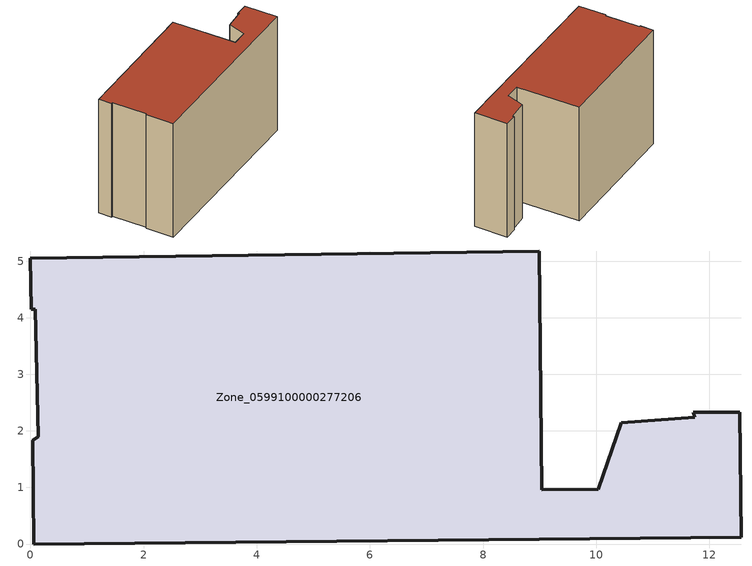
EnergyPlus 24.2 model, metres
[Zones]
Zone_0599100000277206
 floor ground (C_G): 9.04,0.96 10.04,0.97 10.44,2.15 11.74,2.24 11.71,2.33 12.54,2.33 12.56,0.12 0.06,0 0.04,1.84 0.14,1.9 0.08,4.15 0.01,4.15 0,5.05 8.99,5.18 z0
 wall outside (C_F): 0.06,0 12.56,0.12 12.54,2.33 11.71,2.33 11.74,2.24 10.44,2.15 10.04,0.97 9.04,0.96 8.99,5.18 0,5.05 0.01,4.15 0.08,4.15 0.14,1.9 0.04,1.84 0.06,0 z0:8.2
 roof outside (C_R): 0.14,1.9 0.04,1.84 0.06,0 12.56,0.12 12.54,2.33 11.71,2.33 11.74,2.24 10.44,2.15 10.04,0.97 9.04,0.96 8.99,5.18 0,5.05 0.01,4.15 0.08,4.15 z8.2
[BUILDING]
Pand.0599100000277206: North Axis=0; Terrain=City; Loads Convergence Tolerance Value=0.04; Temperature Convergence Tolerance Value=0.4; Solar Distribution=FullExterior; Maximum Number of Warmup Days=25; Minimum Number of Warmup Days=1
[Site:Location]
Rotterdam.The.Hague.AP_ZH_NLD Design_Conditions: Latitude=51.96; Longitude=4.45; Time Zone=1; Elevation=-4.5
[SITE:GROUNDTEMPERATURE:BUILDINGSURFACE]
18, 18, 18, 18, 18, 18, 18, 18, 18, 18, 18, 18
[MATERIAL] Thermal Absorptance=0.9; Solar Absorptance=0.7; Visible Absorptance=0.7
Name | Roughness | Thickness | Conductivity | Density | Specific Heat
G.TI.1975-1991 | MediumSmooth | 0.15 | 0.288461 | 540 | 1210
F.TI.1975-1991 | Rough | 0.3 | 0.230769 | 1920 | 840
R.TI.1975-1991 | MediumRough | 0.2 | 0.153846 | 1500 | 1000
[CONSTRUCTION]
C_G: G.TI.1975-1991
C_F: F.TI.1975-1991
C_R: R.TI.1975-1991
[ZONE]
Zone_0599100000277206: Type=1; Multiplier=1; Ceiling Height=Autocalculate; Volume=Autocalculate; Floor Area=autocalculate; Part of Total Floor Area=Yes
[ZONEINFILTRATION:DESIGNFLOWRATE]
Infil_Zone_0599100000277206: Zone or ZoneList or Space or SpaceList=Zone_0599100000277206; Schedule=AlwaysOn; Design Flow Rate Calculation Method=Flow/Area; Flow Rate per Floor Area=0.003; Constant Term Coefficient=1; Temperature Term Coefficient=0; Velocity Term Coefficient=0; Velocity Squared Term Coefficient=0
[HVACTEMPLATE:ZONE:IDEALLOADSAIRSYSTEM]
Zone_0599100000277206: Maximum Heating Supply Air Temperature=50; Minimum Cooling Supply Air Temperature=13; Maximum Heating Supply Air Humidity Ratio=0.0156; Minimum Cooling Supply Air Humidity Ratio=0.0077; Heating Limit=NoLimit; Cooling Limit=NoLimit; Dehumidification Control Type=ConstantSensibleHeatRatio; Cooling Sensible Heat Ratio=0.7; Dehumidification Setpoint=60; Humidification Control Type=None; Humidification Setpoint=30; Outdoor Air Method=None; Outdoor Air Flow Rate per Person=0.00944; Outdoor Air Flow Rate per Zone Floor Area=0; Outdoor Air Flow Rate per Zone=0; Demand Controlled Ventilation Type=None; Outdoor Air Economizer Type=NoEconomizer; Heat Recovery Type=None; Sensible Heat Recovery Effectiveness=0.7; Latent Heat Recovery Effectiveness=0.65
[ZONECONTROL:THERMOSTAT]
ThermostatControl_Zone_0599100000277206: Zone or ZoneList=Zone_0599100000277206; Control Type Schedule=DualSetpointControlType; Control 1=Thermostat_Zone_0599100000277206; Temperature Difference Between Cutout And Setpoint=0
[THERMOSTATSETPOINT:DUALSETPOINT]
Thermostat_Zone_0599100000277206: Heating Setpoint Temperature Schedule=HeatingSetpoint_Zone_0599100000277206; Cooling Setpoint Temperature Schedule=CoolingSetpoint_Zone_0599100000277206
[SCHEDULE:COMPACT]
HeatingSetpoint_Zone_0599100000277206: Through: 12/31, For: AllDays, Until: 24:00, 21
CoolingSetpoint_Zone_0599100000277206: Through: 12/31, For: AllDays, Until: 24:00, 24
DualSetpointControlType: Through: 12/31, For: AllDays, Until: 24:00, 4
AlwaysOn: Through: 12/31, For: AllDays, Until: 24:00, 1
